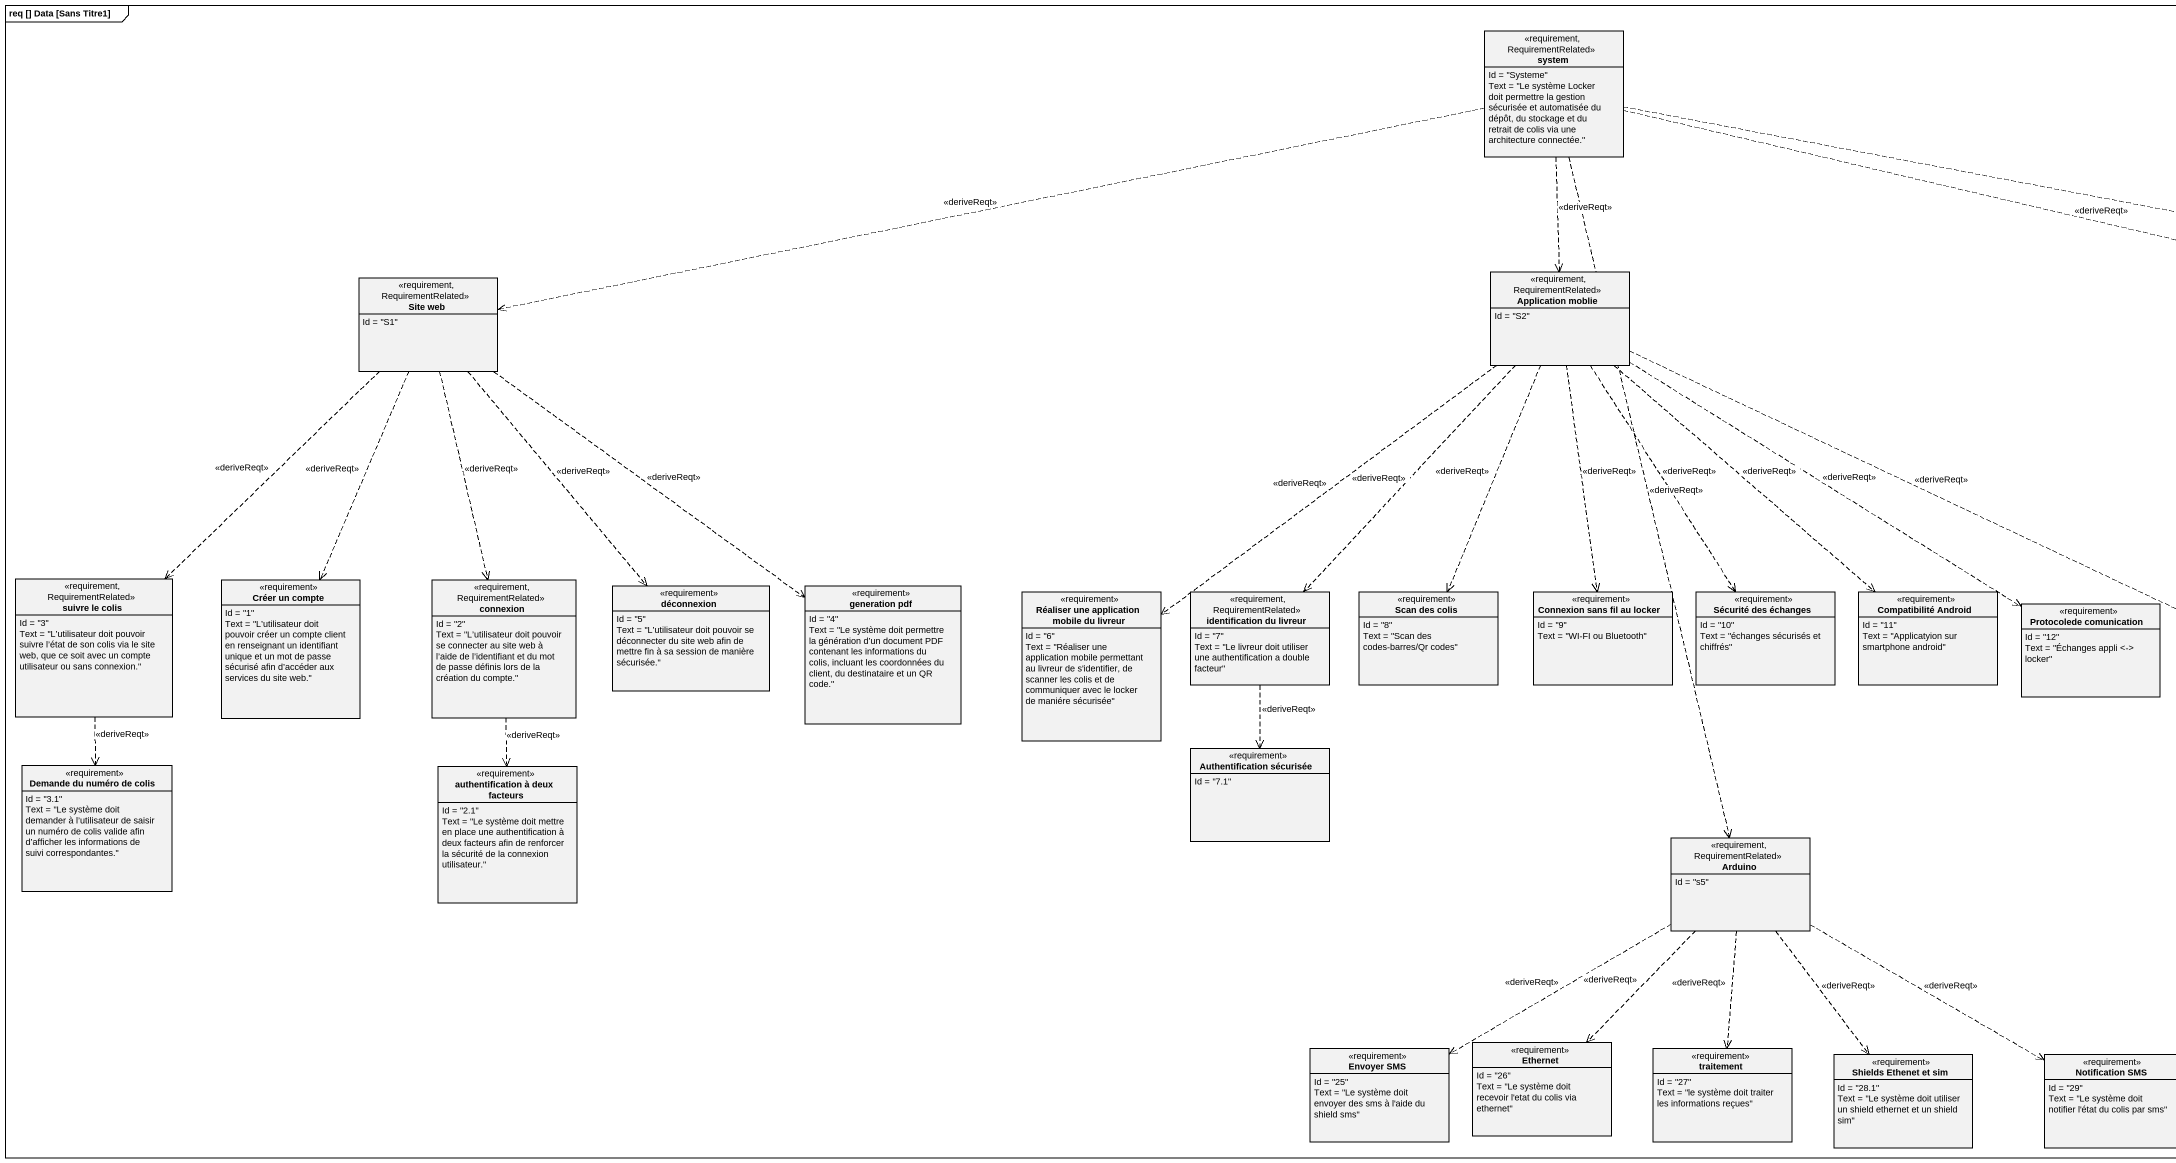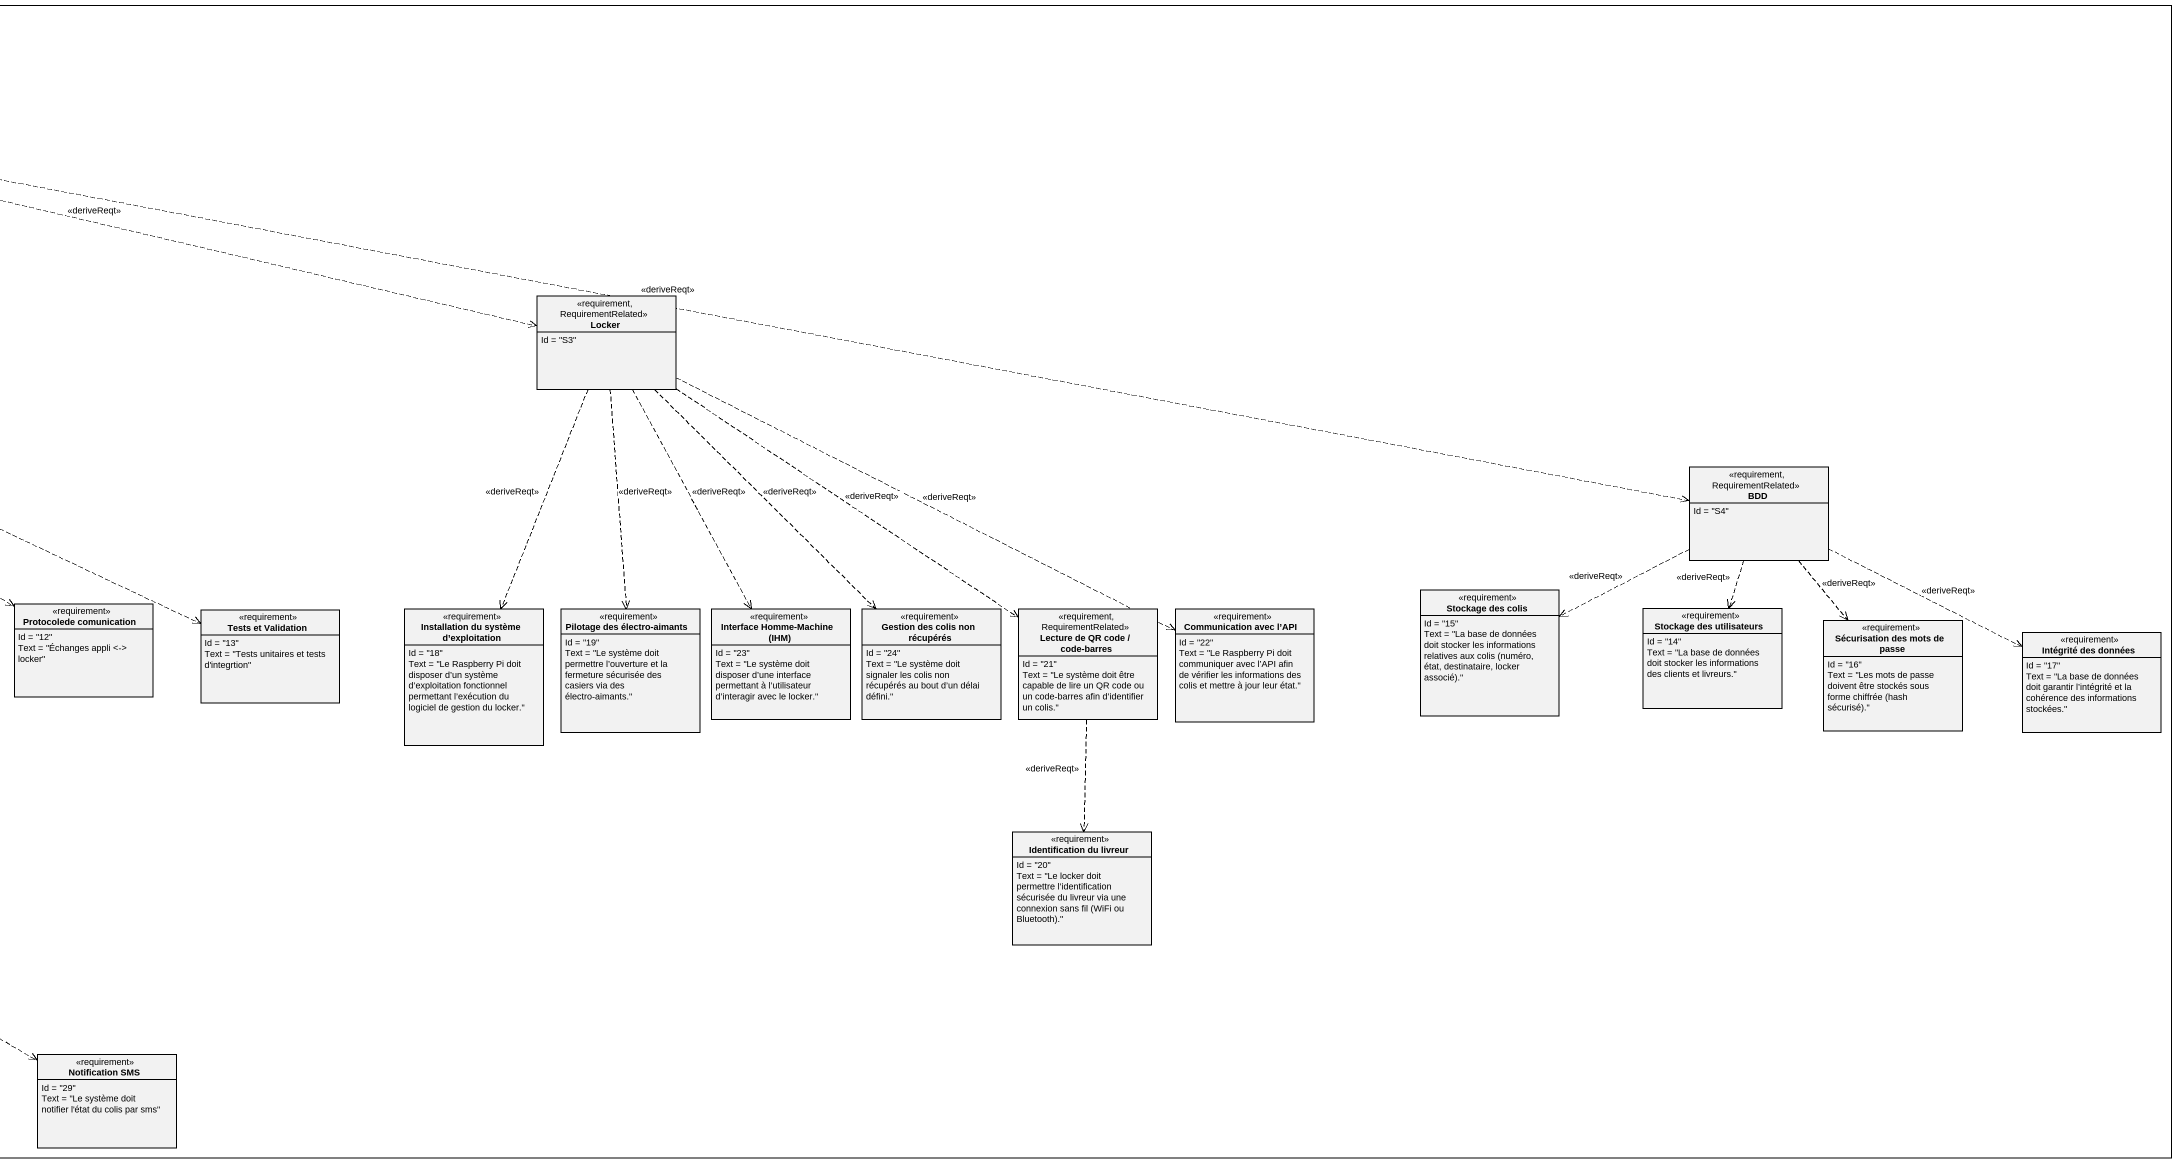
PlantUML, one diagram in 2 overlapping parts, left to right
@startuml
mainframe req [] Data [Sans Titre1]
hide circle
hide empty members
class system <<requirement, RequirementRelated>> {
  Id = "Systeme"
  Text = "Le système Locker doit permettre la gestion sécurisée et automatisée du dépôt, du stockage et du retrait de colis via une architecture connectée."
}
class "Site web" as Site_web <<requirement, RequirementRelated>> {
  Id = "S1"
}
class "Application moblie" as Application_moblie <<requirement, RequirementRelated>> {
  Id = "S2"
}
class Locker <<requirement, RequirementRelated>> {
  Id = "S3"
}
class BDD <<requirement, RequirementRelated>> {
  Id = "S4"
}
class "suivre le colis" as suivre_le_colis <<requirement, RequirementRelated>> {
  Id = "3"
  Text = "L’utilisateur doit pouvoir suivre l’état de son colis via le site web, que ce soit avec un compte utilisateur ou sans connexion."
}
class "Créer un compte" as Créer_un_compte <<requirement>> {
  Id = "1"
  Text = "L’utilisateur doit pouvoir créer un compte client en renseignant un identifiant unique et un mot de passe sécurisé afin d’accéder aux services du site web."
}
class connexion <<requirement, RequirementRelated>> {
  Id = "2"
  Text = "L’utilisateur doit pouvoir se connecter au site web à l’aide de l’identifiant et du mot de passe définis lors de la création du compte."
}
class déconnexion <<requirement>> {
  Id = "5"
  Text = "L’utilisateur doit pouvoir se déconnecter du site web afin de mettre fin à sa session de manière sécurisée."
}
class "generation pdf" as generation_pdf <<requirement>> {
  Id = "4"
  Text = "Le système doit permettre la génération d’un document PDF contenant les informations du colis, incluant les coordonnées du client, du destinataire et un QR code."
}
class "Réaliser une application mobile du livreur" as Réaliser_une_application <<requirement>> {
  Id = "6"
  Text = "Réaliser une application mobile permettant au livreur de s'identifier, de scanner les colis et de communiquer avec le locker de maniére sécurisée"
}
class "identification du livreur" as identification_du_livreur <<requirement, RequirementRelated>> {
  Id = "7"
  Text = "Le livreur doit utiliser une authentification a double facteur"
}
class "Scan des colis" as Scan_des_colis <<requirement>> {
  Id = "8"
  Text = "Scan des codes-barres/Qr codes"
}
class "Connexion sans fil au locker" as Connexion_sans_fil_au_locker <<requirement>> {
  Id = "9"
  Text = "WI-FI ou Bluetooth"
}
class "Sécurité des échanges" as Sécurité_des_échanges <<requirement>> {
  Id = "10"
  Text = "échanges sécurisés et chiffrés"
}
class "Compatibilité Android" as Compatibilité_Android <<requirement>> {
  Id = "11"
  Text = "Applicatyion sur smartphone android"
}
class "Protocolede comunication" as Protocolede_comunication <<requirement>> {
  Id = "12"
  Text = "Échanges appli <-> locker"
}
class "Stockage des colis" as Stockage_des_colis <<requirement>> {
  Id = "15"
  {field} Text = "La base de données doit stocker les informations relatives aux colis (numéro, état, destinataire, locker associé)."
}
class "Tests et Validation" as Tests_et_Validation <<requirement>> {
  Id = "13"
  Text = "Tests unitaires et tests d'integrtion"
}
class "Installation du système d’exploitation" as Installation_du_système_d <<requirement>> {
  Id = "18"
  Text = "Le Raspberry Pi doit disposer d’un système d’exploitation fonctionnel permettant l’exécution du logiciel de gestion du locker."
}
class "Pilotage des électro-aimants" as Pilotage_des_électro_aimants <<requirement>> {
  Id = "19"
  Text = "Le système doit permettre l’ouverture et la fermeture sécurisée des casiers via des électro-aimants."
}
class "Interface Homme-Machine (IHM)" as Interface_Homme_Machine_IHM <<requirement>> {
  Id = "23"
  Text = "Le système doit disposer d’une interface permettant à l’utilisateur d’interagir avec le locker."
}
class "Gestion des colis non récupérés" as Gestion_des_colis_non <<requirement>> {
  Id = "24"
  Text = "Le système doit signaler les colis non récupérés au bout d’un délai défini."
}
class "Lecture de QR code / code-barres" as Lecture_de_QR_code_code <<requirement, RequirementRelated>> {
  Id = "21"
  Text = "Le système doit être capable de lire un QR code ou un code-barres afin d’identifier un colis."
}
class "Communication avec l’API" as Communication_avec_l_API <<requirement>> {
  Id = "22"
  Text = "Le Raspberry Pi doit communiquer avec l’API afin de vérifier les informations des colis et mettre à jour leur état."
}
class "Stockage des utilisateurs" as Stockage_des_utilisateurs <<requirement>> {
  Id = "14"
  Text = "La base de données doit stocker les informations des clients et livreurs."
}
class "Sécurisation des mots de passe" as Sécurisation_des_mots_de <<requirement>> {
  Id = "16"
  {field} Text = "Les mots de passe doivent être stockés sous forme chiffrée (hash sécurisé)."
}
class "Intégrité des données" as Intégrité_des_données <<requirement>> {
  Id = "17"
  Text = "La base de données doit garantir l’intégrité et la cohérence des informations stockées."
}
class "Authentification sécurisée" as Authentification_sécurisée <<requirement>> {
  Id = "7.1"
}
class "Demande du numéro de colis" as Demande_du_numéro_de_colis <<requirement>> {
  Id = "3.1"
  Text = "Le système doit demander à l’utilisateur de saisir un numéro de colis valide afin d’afficher les informations de suivi correspondantes."
}
class "authentification à deux facteurs" as authentification_à_deux <<requirement>> {
  Id = "2.1"
  Text = "Le système doit mettre en place une authentification à deux facteurs afin de renforcer la sécurité de la connexion utilisateur."
}
class Arduino <<requirement, RequirementRelated>> {
  Id = "s5"
}
class "Identification du livreur" as Identification_du_livreur <<requirement>> {
  Id = "20"
  {field} Text = "Le locker doit permettre l’identification sécurisée du livreur via une connexion sans fil (WiFi ou Bluetooth)."
}
class "Envoyer SMS" as Envoyer_SMS <<requirement>> {
  Id = "25"
  Text = "Le système doit envoyer des sms à l'aide du shield sms"
}
class Ethernet <<requirement>> {
  Id = "26"
  Text = "Le système doit recevoir l'etat du colis via ethernet"
}
class traitement <<requirement>> {
  Id = "27"
  Text = "le système doit traiter les informations reçues"
}
class "Shields Ethenet et sim" as Shields_Ethenet_et_sim <<requirement>> {
  Id = "28.1"
  Text = "Le système doit utiliser un shield ethernet et un shield sim"
}
class "Notification SMS" as Notification_SMS <<requirement>> {
  Id = "29"
  Text = "Le système doit notifier l'état du colis par sms"
}
system .left.> Site_web : <<deriveReqt>>
system ..> Application_moblie : <<deriveReqt>>
system .right.> Locker : <<deriveReqt>>
system .right.> BDD : <<deriveReqt>>
system ..> Arduino : <<deriveReqt>>
Site_web ..> suivre_le_colis : <<deriveReqt>>
Site_web ..> Créer_un_compte : <<deriveReqt>>
Site_web ..> connexion : <<deriveReqt>>
Site_web ..> déconnexion : <<deriveReqt>>
Site_web ..> generation_pdf : <<deriveReqt>>
Application_moblie ..> Réaliser_une_application : <<deriveReqt>>
Application_moblie ..> identification_du_livreur : <<deriveReqt>>
Application_moblie ..> Scan_des_colis : <<deriveReqt>>
Application_moblie ..> Connexion_sans_fil_au_locker : <<deriveReqt>>
Application_moblie ..> Sécurité_des_échanges : <<deriveReqt>>
Application_moblie ..> Compatibilité_Android : <<deriveReqt>>
Application_moblie ..> Protocolede_comunication : <<deriveReqt>>
Application_moblie .right.> Tests_et_Validation : <<deriveReqt>>
Locker ..> Installation_du_système_d : <<deriveReqt>>
Locker ..> Pilotage_des_électro_aimants : <<deriveReqt>>
Locker ..> Interface_Homme_Machine_IHM : <<deriveReqt>>
Locker ..> Gestion_des_colis_non : <<deriveReqt>>
Locker ..> Lecture_de_QR_code_code : <<deriveReqt>>
Locker .right.> Communication_avec_l_API : <<deriveReqt>>
BDD .left.> Stockage_des_colis : <<deriveReqt>>
BDD ..> Stockage_des_utilisateurs : <<deriveReqt>>
BDD ..> Sécurisation_des_mots_de : <<deriveReqt>>
BDD .right.> Intégrité_des_données : <<deriveReqt>>
suivre_le_colis ..> Demande_du_numéro_de_colis : <<deriveReqt>>
connexion ..> authentification_à_deux : <<deriveReqt>>
identification_du_livreur ..> Authentification_sécurisée : <<deriveReqt>>
Lecture_de_QR_code_code ..> Identification_du_livreur : <<deriveReqt>>
Arduino .left.> Envoyer_SMS : <<deriveReqt>>
Arduino ..> Ethernet : <<deriveReqt>>
Arduino ..> traitement : <<deriveReqt>>
Arduino ..> Shields_Ethenet_et_sim : <<deriveReqt>>
Arduino .right.> Notification_SMS : <<deriveReqt>>
@enduml
